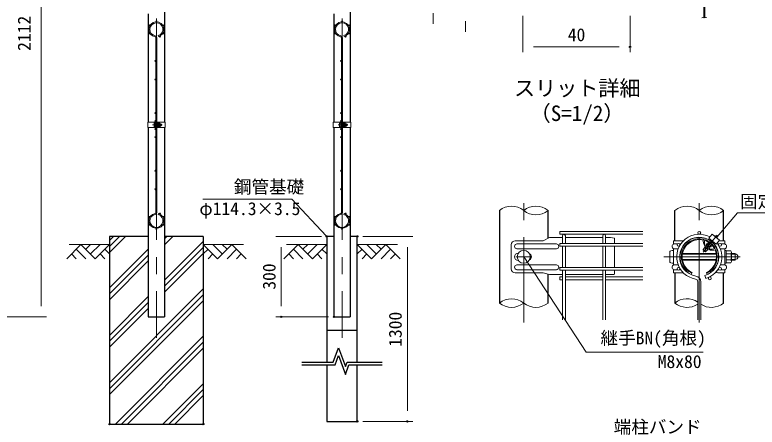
# Model space of a CAD drawing. Units: millimetres, scale not verified, with parts at other scales. Extents: x -4200 to 4200, y -2970 to 2970.
# Drawn here: x -769 to 2001, y -351 to 1186 of the extents above; entities that cross this region are included whole.
import ezdxf
from ezdxf.enums import TextEntityAlignment as Align

# ---------------------------------------------------------------- set-up
doc = ezdxf.new("R2010")
doc.units = ezdxf.units.MM
doc.header["$LTSCALE"] = 10
doc.header["$PDMODE"] = 32
doc.header["$PDSIZE"] = 5
doc.linetypes.add('USER1', pattern=[50.8, 31.75, -6.35, 6.35, -6.35])
for name, color, linetype, lineweight in [('0-0_D-BMK', 2, 'USER1', 13), ('0-1_D-TTL-TXT', 7, 'Continuous', 25), ('0-2_D-STR-TXT', 7, 'Continuous', 13), ('0-3_D-STR1', 1, 'Continuous', 25), ('0-4_D-STR3', 3, 'Continuous', 13), ('0-5_D-STR2', 7, 'Continuous', 13), ('0-6_D-STR-DIM', 7, 'Continuous', 13), ('0-7_0', 7, 'Continuous', 25), ('0-8_Defpoints', 8, 'Continuous', 25), ('0-9_D-STR4', 7, 'Continuous', 25), ('0-A_D-DCR-HCH', 7, 'Continuous', 13)]:
    doc.layers.add(name, color=color, linetype=linetype, lineweight=lineweight)
doc.styles.add('ＭＳ ゴシック', font='')
doc.styles.get('ＭＳ ゴシック').set_extended_font_data('MS Gothic')

msp = doc.modelspace()

# ---------------------------------------------------------------- linework, layer by layer
at = {"layer": '0-0_D-BMK'}
for p, q in [((-240.94, 2188.4), (-240.94, -17.91)), ((451.77, 2188.4), (451.77, -17.91)), ((-255.36, 775.77), (-219.62, 775.77)), ((437.35, 775.77), (473.09, 775.77)), ((1130.07, 39.28), (1130.07, 528.97)), ((1785.07, 39.28), (1785.07, 528.97)), ((1852.29, 364.24), (1799.88, 301.77)), ((1100.07, 284.13), (1160.07, 284.13)), ((1938.21, 284.13), (1652.59, 284.13))]:
    msp.add_line(p, q, dxfattribs=at)
at = {"layer": '0-2_D-STR-TXT'}
for p, q in [((1927.75, 448.19), (1852.38, 358.21)), ((1927.75, 448.19), (2200.77, 448.19)), ((1363.47, -71.51), (1131.17, 282.45)), ((1363.47, -71.51), (1799.12, -71.51))]:
    msp.add_line(p, q, dxfattribs=at)
msp.add_lwpolyline([(-67.58, 498.76), (264.01, 498.76), (392.54, 362.43)], dxfattribs=at)
at = {"layer": '0-3_D-STR1'}
for p, q in [((-210.69, 1195.77), (-210.69, 785.77)), ((482.02, 1195.77), (482.02, 785.77)), ((-271.19, 1189.77), (-271.19, 785.77)), ((421.52, 1189.77), (421.52, 785.77)), ((-271.19, 765.77), (-271.19, 60.27)), ((-210.69, 765.77), (-210.69, 60.27)), ((421.52, 765.77), (421.52, 60.27)), ((482.02, 765.77), (482.02, 60.27)), ((1039.32, 456.63), (1039.32, 111.63)), ((1220.82, 353.36), (1220.82, 456.63)), ((1694.32, 344.13), (1694.32, 456.63)), ((1875.82, 344.13), (1875.82, 456.63)), ((1745.27, 344.13), (1743.14, 344.13)), ((1694.32, 224.13), (1694.32, 111.63)), ((1875.82, 111.63), (1875.82, 224.22)), ((1220.82, 111.63), (1220.82, 219.97)), ((-271.19, 60.27), (-210.69, 60.27)), ((421.52, 60.27), (482.02, 60.27))]:
    msp.add_line(p, q, dxfattribs=at)
at = {"layer": '0-4_D-STR3'}
for p, q in [((-273.49, 785.77), (-242.74, 785.77)), ((-273.49, 785.77), (-273.49, 765.77)), ((-249.84, 782.27), (-249.84, 769.27)), ((-245.04, 765.77), (-245.04, 785.77)), ((-245.04, 783.77), (-245.04, 767.77)), ((-242.74, 765.77), (-242.74, 785.77)), ((-242.74, 779.77), (-239.14, 779.77)), ((-242.74, 779.09), (-239.14, 779.09)), ((-239.14, 765.77), (-239.14, 785.77)), ((-239.14, 785.77), (-208.39, 785.77)), ((-236.84, 765.77), (-236.84, 785.77)), ((-236.84, 767.77), (-236.84, 783.77)), ((-235.24, 783.27), (-235.24, 768.27)), ((-235.24, 783.27), (-229.44, 783.27)), ((-235.24, 779.52), (-229.44, 779.52)), ((-228.74, 781.54), (-228.74, 770)), ((-228.74, 779.77), (-224.44, 779.77)), ((-228.74, 779.09), (-224.44, 779.09)), ((-224.44, 771.77), (-224.44, 779.77)), ((-208.39, 785.77), (-208.39, 765.77)), ((419.22, 785.77), (449.97, 785.77)), ((419.22, 785.77), (419.22, 765.77)), ((442.87, 782.27), (442.87, 769.27)), ((447.67, 765.77), (447.67, 785.77)), ((447.67, 783.77), (447.67, 767.77)), ((449.97, 765.77), (449.97, 785.77)), ((449.97, 779.77), (453.57, 779.77)), ((449.97, 779.09), (453.57, 779.09)), ((453.57, 765.77), (453.57, 785.77)), ((453.57, 785.77), (484.32, 785.77)), ((455.87, 765.77), (455.87, 785.77)), ((455.87, 767.77), (455.87, 783.77)), ((457.47, 783.27), (457.47, 768.27)), ((457.47, 783.27), (463.27, 783.27)), ((457.47, 779.52), (463.27, 779.52)), ((463.97, 781.54), (463.97, 770)), ((463.97, 779.77), (468.27, 779.77)), ((463.97, 779.09), (468.27, 779.09)), ((468.27, 771.77), (468.27, 779.77)), ((484.32, 785.77), (484.32, 765.77)), ((-273.49, 765.77), (-242.74, 765.77)), ((-242.74, 772.44), (-239.14, 772.44)), ((-242.74, 771.77), (-239.14, 771.77)), ((-239.14, 765.77), (-208.39, 765.77)), ((-236.84, 767.77), (-235.24, 767.77)), ((-235.24, 772.02), (-229.44, 772.02)), ((-235.24, 768.27), (-229.44, 768.27)), ((-228.74, 772.44), (-224.44, 772.45)), ((-228.74, 771.77), (-224.44, 771.77)), ((419.22, 765.77), (449.97, 765.77)), ((449.97, 772.44), (453.57, 772.44)), ((449.97, 771.77), (453.57, 771.77)), ((453.57, 765.77), (484.32, 765.77)), ((455.87, 767.77), (457.47, 767.77)), ((457.47, 772.02), (463.27, 772.02)), ((457.47, 768.27), (463.27, 768.27)), ((463.97, 772.44), (468.27, 772.45)), ((463.97, 771.77), (468.27, 771.77)), ((1832.8, 369.01), (1820.26, 354.07)), ((1839.9, 363.73), (1839.72, 363.2)), ((1202.02, 344.13), (1098.61, 344.13)), ((1226.45, 356.13), (1202.02, 344.13)), ((1274.67, 356.13), (1226.45, 356.13)), ((1424.67, 356.13), (1285.47, 356.13)), ((1454.07, 356.13), (1435.47, 356.13)), ((1454.07, 356.13), (1469.07, 353.13)), ((1469.07, 353.13), (1469.07, 336.25)), ((1726.28, 344.13), (1689.52, 344.13)), ((1689.52, 332.13), (1689.52, 344.13)), ((1743.14, 344.13), (1745.27, 344.13)), ((1812.27, 329.69), (1814.59, 333.15)), ((1818.3, 330.34), (1814.56, 332.77)), ((1818.9, 331.34), (1814.59, 333.15)), ((1818.69, 338.82), (1818.68, 332.32)), ((1820.26, 354.07), (1847.84, 330.93)), ((1824.29, 345.94), (1824.28, 344.51)), ((1837.02, 335.7), (1835.63, 335.39)), ((1853.95, 351.95), (1853.46, 351.67)), ((1880.62, 344.13), (1858.91, 344.13)), ((1880.62, 344.13), (1880.62, 335.81)), ((1880.62, 332.13), (1880.62, 344.13)), ((1083.61, 329.13), (1083.61, 239.13)), ((1251.84, 332.13), (1104.84, 332.13)), ((1251.84, 314.13), (1104.84, 314.13)), ((1469.07, 322.75), (1469.07, 245.5)), ((1689.52, 332.13), (1703.37, 332.13)), ((1689.52, 254.13), (1689.52, 314.13)), ((1689.52, 314.13), (1706.61, 314.13)), ((1689.52, 308.13), (1689.52, 306.38)), ((1711.92, 332.13), (1716.14, 332.13)), ((1800.18, 311.31), (1799.22, 310.09)), ((1808.04, 302.62), (1799.24, 310.01)), ((1810.18, 305.78), (1799.88, 310.07)), ((1799.89, 310.88), (1800.18, 311.31)), ((1799.89, 310.88), (1799.89, 310.09)), ((1800.18, 311.31), (1804.21, 317.34)), ((1811.75, 306.65), (1800.23, 311.29)), ((1809.61, 305.09), (1800.57, 308.89)), ((1816.12, 310.86), (1804.03, 316.81)), ((1815.79, 312.47), (1804.21, 317.34)), ((1806, 317.36), (1805.51, 316.79)), ((1809.25, 324.81), (1806, 319.95)), ((1806, 317.36), (1806, 319.95)), ((1816.37, 313.16), (1806.07, 317.45)), ((1807.36, 324.69), (1806.33, 324.24)), ((1819.3, 314.05), (1806.48, 319.94)), ((1813.91, 321.95), (1809.17, 324.59)), ((1809.79, 305.11), (1810.02, 304.49)), ((1810.41, 305.85), (1809.87, 305.21)), ((1811.68, 306.07), (1810.41, 305.85)), ((1814.35, 322.88), (1811.6, 324.04)), ((1811.68, 306.07), (1813.53, 307.82)), ((1814.77, 323.77), (1812.25, 324.82)), ((1812.27, 329.69), (1812.27, 324.84)), ((1816.73, 327.56), (1812.63, 329.86)), ((1812.85, 319.56), (1815.15, 317.63)), ((1816.53, 310.67), (1813.53, 307.82)), ((1819.69, 313.67), (1816.52, 313.13)), ((1818.58, 332.36), (1818.03, 331.7)), ((1822.78, 317), (1818.07, 319.62)), ((1819.33, 332.05), (1818.68, 332.32)), ((1822, 319.66), (1819.55, 320.7)), ((1823.04, 316.85), (1819.69, 313.67)), ((1822.56, 320.53), (1820.48, 321.39)), ((1821.15, 313.12), (1820.88, 312.03)), ((1822.62, 320.4), (1822, 319.66)), ((1822, 319.66), (1823.04, 316.85)), ((1827.69, 321.27), (1822.62, 320.4)), ((1827.77, 321.35), (1823.48, 323.76)), ((1829.44, 323.14), (1825.64, 325.59)), ((1827.69, 321.27), (1829.55, 323.03)), ((1828.43, 327.33), (1827.84, 327.58)), ((1829.01, 328.02), (1828.11, 326.94)), ((1828.11, 326.94), (1829.55, 323.03)), ((1829.01, 328.02), (1828.53, 328.22)), ((1831.5, 328.47), (1829.03, 328.05)), ((1858.22, 332.13), (1854.01, 332.13)), ((1880.62, 314.13), (1863.53, 314.13)), ((1880.62, 332.13), (1866.77, 332.13)), ((1880.62, 254.13), (1880.62, 314.13)), ((1880.62, 260.13), (1880.62, 308.13)), ((1885.42, 306.63), (1885.42, 261.63)), ((1885.42, 306.63), (1902.82, 306.63)), ((1675.12, 303.63), (1675.12, 264.63)), ((1721.65, 294.1), (1848.49, 294.1)), ((1722, 296.13), (1848.14, 296.13)), ((1808.04, 302.62), (1810.02, 304.49)), ((1885.42, 295.38), (1902.82, 295.38)), ((1904.92, 301.46), (1904.92, 266.83)), ((1904.92, 296.13), (1919.32, 296.13)), ((1904.92, 294.1), (1919.32, 294.1)), ((1919.32, 272.13), (1919.32, 296.13)), ((1251.84, 254.13), (1104.84, 254.13)), ((1689.52, 254.13), (1689.52, 261.88)), ((1689.52, 261.88), (1689.52, 260.13)), ((1689.52, 254.13), (1706.61, 254.13)), ((1721.65, 274.16), (1848.49, 274.16)), ((1722, 272.13), (1848.14, 272.13)), ((1880.62, 254.13), (1863.53, 254.13)), ((1880.62, 261.88), (1880.62, 254.13)), ((1880.62, 260.13), (1885.42, 260.13)), ((1885.42, 272.88), (1902.82, 272.88)), ((1885.42, 261.63), (1902.82, 261.63)), ((1904.92, 274.16), (1919.32, 274.16)), ((1904.92, 272.13), (1919.32, 272.13)), ((1202.02, 224.13), (1098.61, 224.13)), ((1251.84, 236.13), (1104.84, 236.13)), ((1202.02, 224.13), (1226.45, 218.73)), ((1469.07, 232), (1469.07, 221.67)), ((1689.52, 224.13), (1689.52, 236.13)), ((1689.52, 236.13), (1703.37, 236.13)), ((1689.52, 224.13), (1726.28, 224.13)), ((1711.92, 236.13), (1716.14, 236.13)), ((1711.96, 242.69), (1711.96, 242.76)), ((1743.14, 224.13), (1745.27, 224.13)), ((1755.07, 218.67), (1758.32, 225.77)), ((1815.07, 218.67), (1811.82, 225.77)), ((1880.62, 224.13), (1853.75, 224.13)), ((1858.22, 236.13), (1854.01, 236.13)), ((1880.62, 236.13), (1866.77, 236.13)), ((1880.62, 224.13), (1877.99, 224.13)), ((1880.62, 224.13), (1880.62, 236.13)), ((1880.62, 232.45), (1880.62, 224.13)), ((1274.67, 218.73), (1226.45, 218.73)), ((1285.47, 218.67), (1424.67, 218.67)), ((1435.47, 218.67), (1466.07, 218.67))]:
    msp.add_line(p, q, dxfattribs=at)
for points in [[(-236.84, 783.77), (-235.24, 783.77), (-235.24, 767.77)], [(455.87, 783.77), (457.47, 783.77), (457.47, 767.77)], [(1832.8, 369.01), (1860.38, 345.87), (1847.84, 330.93)], [(1812.25, 324.82), (1811.6, 324.04), (1809.25, 324.81)], [(1816.52, 313.13), (1815.9, 312.39), (1816.53, 310.67)], [(1880.62, 308.13), (1885.42, 308.13), (1885.42, 260.13)]]:
    msp.add_lwpolyline(points, dxfattribs=at)
msp.add_circle((1130.07, 284.13), 24, dxfattribs=at)
for centre, radius, start, end in [((-231.58, 781.39), 2.85, 318.83491, 41.16509), ((-239.13, 775.77), 10.39, 338.85295, 21.14705), ((-224.44, 775.77), 3.4, 270, 90), ((461.12, 781.39), 2.85, 318.83491, 41.16509), ((453.57, 775.77), 10.39, 338.85295, 21.14705), ((468.27, 775.77), 3.4, 270, 90), ((-231.59, 770.14), 2.85, 318.86505, 41.13495), ((461.12, 770.14), 2.85, 318.86505, 41.13495), ((1835.2, 343.87), 20.41, 20.1954, 79.8046), ((1098.61, 329.13), 15, 90, 180), ((1785.07, 284.13), 72, 294.62432, 245.37568), ((1785.07, 284.13), 67.2, 76.51477, 245.37568), ((1785.07, 284.13), 64.2, 76.39388, 245.37568), ((1829.03, 342.5), 29.13, 166.14552, 218.81508), ((1864.29, 341.29), 59.31, 173.19065, 196.25963), ((1785.07, 284.13), 64.2, 54.62674, 71.81465), ((1785.07, 284.13), 67.2, 27.59553, 72.40447), ((1900.38, 282.03), 95.24, 143.32909, 156.79151), ((1104.84, 323.13), 9, 90, 270), ((1251.84, 323.13), 9, 270, 90), ((1693.27, 323.13), 9.75, 112.61986, 247.38014), ((1785.07, 284.13), 64.2, 294.62432, 23.60612), ((1785.07, 284.13), 67.2, 294.62432, 23.48523), ((1762.99, 397.32), 95.24, 303.20849, 316.67091), ((1834.92, 337.55), 29.13, 241.18492, 293.85448), ((1827.61, 372.07), 59.31, 263.74037, 286.80935), ((1785.07, 284.13), 64.2, 28.18535, 45.37326), ((1876.87, 323.13), 9.75, 292.61986, 67.38014), ((1896.39, 301), 8.55, 318.83491, 41.16509), ((1109.34, 284.13), 13.5, 90, 270), ((1144.27, 284.13), 13.5, 300.04449, 59.95551), ((1873.74, 284.13), 31.18, 338.85295, 21.14705), ((1919.32, 284.13), 10.2, 270, 90), ((1104.84, 245.13), 9, 90, 270), ((1251.84, 245.13), 9, 270, 90), ((1693.27, 245.13), 9.75, 112.61986, 247.38014), ((1876.87, 245.13), 9.75, 292.61986, 67.38014), ((1896.38, 267.25), 8.55, 318.86505, 41.13495), ((1098.61, 239.13), 15, 180, 270), ((1466.07, 221.67), 3, 270, 0), ((1702.53, 245.13), 9.13, 348.40415, 350.0359), ((1855.29, 233.13), 9.13, 213.34935, 260.27718), ((1858.19, 233.13), 9.13, 198.30949, 260.27718)]:
    msp.add_arc(centre, radius, start, end, dxfattribs=at)
for centre, major_axis, start_param, end_param in [((-245.04, 782.27), (4.8, 0), 1.5707963, 3.1415927), ((447.67, 782.27), (4.8, 0), 1.5707963, 3.1415927), ((-245.04, 769.27), (4.8, 0), 3.1415927, 4.712389), ((447.67, 769.27), (4.8, 0), 3.1415927, 4.712389), ((1689.52, 303.63), (14.4, 0), 1.5707963, 3.1415927), ((1689.52, 264.63), (14.4, 0), 3.1415927, 4.712389)]:
    msp.add_ellipse(centre, major_axis=major_axis, ratio=0.3125, start_param=start_param, end_param=end_param, dxfattribs=at)
at = {"layer": '0-5_D-STR2'}
for p, q in [((1802.38, 1517.76), (1802.38, 1175.34)), ((1806.38, 1517.76), (1806.38, 1175.34)), ((-233.97, 1108.88), (-232.94, 1105.43)), ((458.74, 1108.88), (459.77, 1105.43)), ((-242.74, 1101.13), (-242.74, 449.4)), ((-239.14, 1101.13), (-239.14, 449.4)), ((449.97, 1101.13), (449.97, 449.4)), ((453.57, 1101.13), (453.57, 449.4)), ((-233.97, 441.65), (-232.94, 445.1)), ((458.74, 441.65), (459.77, 445.1)), ((1574.67, 378.93), (1265.07, 378.93)), ((1265.07, 378.93), (1265.07, 368.13)), ((1574.67, 368.13), (1265.07, 368.13)), ((1274.67, 334.23), (1274.67, 362.73)), ((1285.47, 334.23), (1285.47, 362.73)), ((1424.67, 334.23), (1424.67, 362.73)), ((1435.47, 334.23), (1435.47, 362.73)), ((1574.67, 334.23), (1265.07, 334.23)), ((1265.07, 334.23), (1265.07, 323.43)), ((1574.67, 323.43), (1265.07, 323.43)), ((1274.67, 244.83), (1274.67, 323.43)), ((1285.47, 244.83), (1285.47, 323.43)), ((1424.67, 244.83), (1424.67, 323.43)), ((1435.47, 244.83), (1435.47, 323.43)), ((1574.67, 244.83), (1265.07, 244.83)), ((1265.07, 244.83), (1265.07, 234.03)), ((1574.67, 234.03), (1265.07, 234.03)), ((1274.67, 49.28), (1274.67, 234.03)), ((1285.47, 49.28), (1285.47, 234.03)), ((1424.67, 49.28), (1424.67, 234.03)), ((1435.47, 49.28), (1435.47, 234.03)), ((1274.67, 209.26), (1265.07, 209.26)), ((1265.07, 209.26), (1265.07, 198.46)), ((1274.67, 198.46), (1265.07, 198.46)), ((1424.67, 209.26), (1285.47, 209.26)), ((1424.67, 198.46), (1285.47, 198.46)), ((1574.67, 209.26), (1435.47, 209.26)), ((1574.67, 198.46), (1435.47, 198.46)), ((1805.99, 213.98), (1809.08, 203.63)), ((1779.67, 49.28), (1779.67, 190.72)), ((1790.47, 49.28), (1790.47, 190.72))]:
    msp.add_line(p, q, dxfattribs=at)
for centre, radius in [((-240.94, 1162.07), 1.8), ((451.77, 1162.07), 1.8), ((-266.75, 1147.17), 1.8), ((-215.13, 1147.17), 1.8), ((425.96, 1147.17), 1.8), ((477.58, 1147.17), 1.8), ((-266.75, 1117.37), 1.8), ((-215.13, 1117.37), 1.8), ((425.96, 1117.37), 1.8), ((477.58, 1117.37), 1.8), ((-227.82, 1105.51), 1.8), ((464.89, 1105.51), 1.8), ((-244.54, 1014.27), 1.8), ((448.17, 1014.27), 1.8), ((-244.54, 945.27), 1.8), ((448.17, 945.27), 1.8), ((-244.54, 820.27), 1.8), ((448.17, 820.27), 1.8), ((-244.54, 790.27), 1.8), ((448.17, 790.27), 1.8), ((-244.54, 760.27), 1.8), ((448.17, 760.27), 1.8), ((-244.54, 730.27), 1.8), ((448.17, 730.27), 1.8), ((-244.54, 605.27), 1.8), ((448.17, 605.27), 1.8), ((-244.54, 536.27), 1.8), ((448.17, 536.27), 1.8), ((-227.82, 445.02), 1.8), ((464.89, 445.02), 1.8), ((-266.75, 433.17), 1.8), ((-215.13, 433.17), 1.8), ((425.96, 433.17), 1.8), ((477.58, 433.17), 1.8), ((-266.75, 403.37), 1.8), ((-240.94, 388.47), 1.8), ((-215.13, 403.37), 1.8), ((425.96, 403.37), 1.8), ((451.77, 388.47), 1.8), ((477.58, 403.37), 1.8), ((1785.07, 373.53), 5.4), ((1707.65, 328.83), 5.4), ((1862.49, 328.83), 5.4), ((1707.65, 239.43), 5.4), ((1862.49, 239.43), 5.4), ((1824.43, 203.86), 5.4)]:
    msp.add_circle(centre, radius, dxfattribs=at)
for centre, radius, start, end in [((-240.94, 1132.27), 28, 286.60421, 260.16066), ((-240.94, 1132.27), 24.4, 286.60421, 260.16066), ((451.77, 1132.27), 28, 286.60421, 260.16066), ((451.77, 1132.27), 24.4, 286.60421, 260.16066), ((-246.34, 1101.13), 7.2, 0, 80.16066), ((446.37, 1101.13), 7.2, 0, 80.16066), ((-246.34, 1101.13), 3.6, 0, 80.16066), ((446.37, 1101.13), 3.6, 0, 80.16066), ((-240.94, 418.27), 28, 99.83934, 73.39579), ((-246.34, 449.4), 3.6, 279.83934, 0), ((-246.34, 449.4), 7.2, 279.83934, 0), ((451.77, 418.27), 28, 99.83934, 73.39579), ((446.37, 449.4), 3.6, 279.83934, 0), ((446.37, 449.4), 7.2, 279.83934, 0), ((-240.94, 418.27), 24.4, 99.83934, 73.39579), ((451.77, 418.27), 24.4, 99.83934, 73.39579), ((1280.07, 362.73), 5.4, 0, 180), ((1430.07, 362.73), 5.4, 0, 180), ((1785.07, 284.13), 84, 62.37363, 260.16066), ((1785.07, 284.13), 73.2, 286.60421, 260.16066), ((1785.07, 284.13), 84, 286.60421, 37.62637), ((1768.87, 190.72), 10.8, 0, 80.16066), ((1768.87, 190.72), 21.6, 0, 80.16066)]:
    msp.add_arc(centre, radius, start, end, dxfattribs=at)
at = {"layer": '0-6_D-STR-DIM'}
for p, q in [((-671.17, 100.27), (-671.17, 2132.27)), ((792.32, 1192.78), (792.32, 1152.78)), ((1126.61, 1182.78), (1126.61, 1046.93)), ((1526.61, 1182.78), (1526.61, 1046.93)), ((912.32, 1162.78), (912.32, 1122.78)), ((1166.61, 1066.93), (1486.61, 1066.93)), ((374.62, 360.27), (205.05, 360.27)), ((528.92, 360.27), (715.72, 360.27)), ((225.05, 320.27), (225.05, 100.27)), ((695.72, 320.27), (695.72, -289.56)), ((-1396.74, 60.27), (-651.17, 60.27)), ((401.52, 60.27), (205.05, 60.27)), ((528.92, -329.56), (715.72, -329.56))]:
    msp.add_line(p, q, dxfattribs=at)
msp.add_lwpolyline([(1794.67, 1175.71), (1798.3, 1176.71), (1801.6, 1174.9), (1807.12, 1175.94), (1805.04, 1174.64), (1810.01, 1176.71), (1811.95, 1175.94)], dxfattribs=at)
for centre, start, end in [((1084.69, 400.64), 50.97549, 129.02451), ((1175.44, 400.64), 50.97549, 129.02451), ((1739.7, 400.64), 50.97549, 129.02451), ((1830.45, 400.64), 50.97549, 129.02451), ((1175.44, 512.61), 230.97549, 309.02451), ((1830.45, 512.61), 230.97549, 309.02451), ((1084.69, 55.64), 50.97549, 129.02451), ((1084.69, 167.61), 230.97549, 309.02451), ((1175.44, 167.61), 230.97549, 309.02451), ((1739.7, 55.64), 56.30864, 129.02451), ((1739.7, 167.61), 230.97549, 303.69136), ((1830.45, 167.61), 236.30864, 309.02451)]:
    msp.add_arc(centre, 72.06, start, end, dxfattribs=at)
at = {"layer": '0-7_0'}
for points in [[(421.52, 360.27), (394.62, 360.27), (394.62, -109.23)], [(508.92, -109.23), (508.92, 360.27), (482.02, 360.27)], [(301.77, -109.23), (419.11, -109.23), (438.94, -54.76), (464.59, -125.23), (470.42, -109.23), (601.77, -109.23)], [(301.77, -119.23), (426.12, -119.23), (438.94, -83.99), (464.59, -154.47), (477.42, -119.23), (601.77, -119.23)], [(394.62, -119.23), (394.62, -329.56), (508.92, -329.56), (508.92, -119.23)]]:
    msp.add_lwpolyline(points, dxfattribs=at)
at = {"layer": '0-8_Defpoints'}
for p in [(1526.61, 1066.93), (394.62, 360.27), (508.92, 360.27), (225.05, 60.27), (421.52, 60.27), (508.92, -329.56), (695.72, -329.56), (-415.94, -339.73), (-65.94, -339.73)]:
    msp.add_point(p, dxfattribs=at)
at = {"layer": '0-9_D-STR4'}
for p, q in [((-415.94, 360.27), (-415.94, -339.73)), ((-271.19, 360.27), (-415.94, 360.27)), ((-65.94, 360.27), (-210.69, 360.27)), ((-65.94, 360.27), (-65.94, -339.73)), ((394.62, 10.27), (508.92, 10.27)), ((-415.94, -339.73), (-65.94, -339.73))]:
    msp.add_line(p, q, dxfattribs=at)
at = {"layer": '0-A_D-DCR-HCH'}
for p, q in [((-415.94, 300.56), (-356.24, 360.27)), ((-415.94, 322.66), (-378.33, 360.27)), ((-415.94, 344.76), (-400.43, 360.27)), ((-210.69, 329.04), (-179.46, 360.27)), ((-210.69, 351.14), (-201.56, 360.27)), ((-210.69, 196.46), (-65.94, 341.21)), ((-522.36, 330.27), (-575.57, 277.05)), ((-565.94, 330.27), (-415.94, 330.27)), ((-540.1, 312.53), (-504.46, 277.05)), ((-522.36, 330.27), (-469.15, 277.05)), ((-504.72, 312.44), (-486.89, 330.27)), ((-486.89, 294.79), (-451.41, 330.27)), ((-469.15, 277.05), (-415.94, 330.27)), ((-433.68, 312.53), (-415.94, 294.87)), ((-415.94, 167.98), (-271.19, 312.73)), ((-210.69, 174.36), (-65.94, 319.11)), ((84.06, 330.27), (-65.94, 330.27)), ((-12.73, 277.05), (-65.94, 330.27)), ((-48.2, 312.53), (-65.94, 294.87)), ((5.01, 294.79), (-30.46, 330.27)), ((40.49, 330.27), (-12.73, 277.05)), ((22.84, 312.44), (5.01, 330.27)), ((58.22, 312.53), (22.59, 277.05)), ((40.49, 330.27), (93.7, 277.05)), ((288.19, 330.27), (234.98, 277.05)), ((244.62, 330.27), (394.62, 330.27)), ((270.46, 312.53), (306.09, 277.05)), ((288.19, 330.27), (341.41, 277.05)), ((305.84, 312.44), (323.67, 330.27)), ((323.67, 294.79), (359.14, 330.27)), ((341.41, 277.05), (394.62, 330.27)), ((376.88, 312.53), (394.62, 294.87)), ((658.92, 330.27), (508.92, 330.27)), ((562.13, 277.05), (508.92, 330.27)), ((526.66, 312.53), (508.92, 294.87)), ((579.87, 294.79), (544.39, 330.27)), ((615.34, 330.27), (562.13, 277.05)), ((597.7, 312.44), (579.87, 330.27)), ((633.08, 312.53), (597.44, 277.05)), ((615.34, 330.27), (668.55, 277.05)), ((-557.84, 294.79), (-540.02, 277.05)), ((-451.41, 294.79), (-433.59, 277.05)), ((-415.94, 145.89), (-271.19, 290.64)), ((-210.69, 152.26), (-65.94, 297.01)), ((-30.46, 294.79), (-48.28, 277.05)), ((75.96, 294.79), (58.14, 277.05)), ((252.72, 294.79), (270.54, 277.05)), ((359.14, 294.79), (376.96, 277.05)), ((544.39, 294.79), (526.57, 277.05)), ((650.82, 294.79), (633, 277.05)), ((-415.94, 123.79), (-271.19, 268.54)), ((-415.94, -185.57), (-65.94, 164.43)), ((-415.94, -207.67), (-65.94, 142.33)), ((-415.94, -8.79), (-271.19, 135.96)), ((-415.94, -229.77), (-65.94, 120.23)), ((-415.94, -30.89), (-271.19, 113.86)), ((-415.94, -52.99), (-271.19, 91.76)), ((-393.32, -339.73), (-65.94, -12.35)), ((-371.23, -339.73), (-65.94, -34.44)), ((-349.13, -339.73), (-65.94, -56.54)), ((-216.55, -339.73), (-65.94, -189.12)), ((-194.45, -339.73), (-65.94, -211.22)), ((-172.35, -339.73), (-65.94, -233.32))]:
    msp.add_line(p, q, dxfattribs=at)

# ---------------------------------------------------------------- texts
at = {"layer": '0-1_D-TTL-TXT', "style": 'ＭＳ ゴシック'}
for s, p in [('スリット詳細', (1093.64, 866.96)), ('（S=1/2）', (1152.11, 773.18))]:
    msp.add_text(s, height=57.7, dxfattribs=at).set_placement(p, align=Align.BOTTOM_LEFT)
at = {"layer": '0-2_D-STR-TXT', "style": 'ＭＳ ゴシック'}
for s, p in [('鋼管基礎', (48.34, 506.6)), ('固定ビス', (1937.39, 452.15)), ('φ114.3×3.5', (-80.55, 425.26)), ('継手BN(角根)', (1416.67, -57.02)), ('M8x80', (1630.1, -145.05)), ('端柱バンド', (1465.71, -388.54))]:
    msp.add_text(s, height=48.09, dxfattribs=at).set_placement(p, align=Align.BOTTOM_LEFT)
at = {"layer": '0-6_D-STR-DIM', "style": 'ＭＳ ゴシック'}
for s, p in [('2112', (-696.06, 1052.04)), ('300', (218.3, 161.39)), ('1300', (688.97, -51.55))]:
    msp.add_text(s, height=48.09, rotation=90, dxfattribs=at).set_placement(p, align=Align.BOTTOM_LEFT)
msp.add_text('40', height=48.09, dxfattribs=at).set_placement((1294.36, 1073.68), align=Align.BOTTOM_LEFT)

doc.saveas('drawing.dxf')
